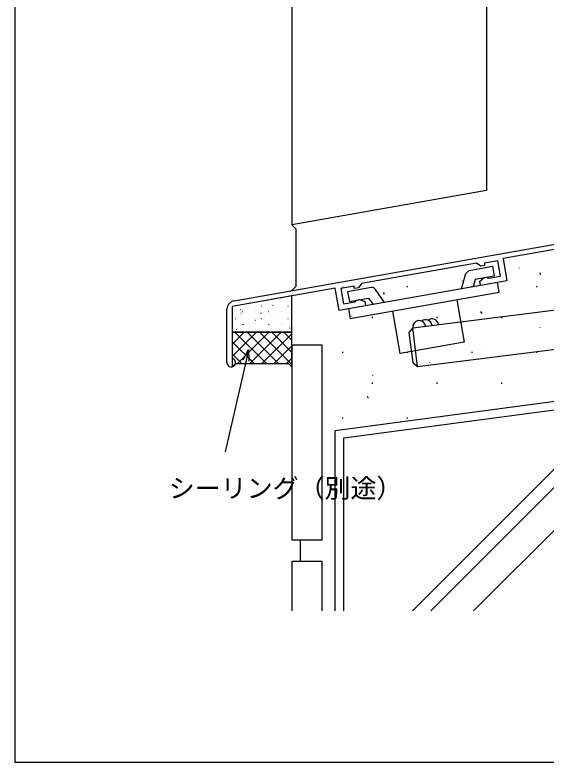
# Model space of a CAD drawing. Units: millimetres, scale not verified. Extents: x -437 to 438, y -344 to 341.
# Drawn here: x -436.8 to -314.1, y -343.8 to -171 of the extents above; entities that cross this region are included whole.
import ezdxf
from ezdxf.enums import TextEntityAlignment as Align

# ---------------------------------------------------------------- set-up
doc = ezdxf.new("R2010")
doc.units = ezdxf.units.MM
doc.header["$LTSCALE"] = 2
for name, color, linetype in [('0-2_YKK_11', 7, 'Continuous'), ('0-4_YKK_13', 4, 'Continuous'), ('0-6_YKK_D', 6, 'Continuous'), ('0-7_YKK_ZWAK', 7, 'Continuous'), ('0-8_YSS_K', 3, 'Continuous')]:
    doc.layers.add(name, color=color, linetype=linetype)
doc.styles.add('ＭＳ ゴシック', font='')
doc.styles.get('ＭＳ ゴシック').set_extended_font_data('MS Gothic')

msp = doc.modelspace()

# ---------------------------------------------------------------- linework, layer by layer
at = {"layer": '0-2_YKK_11'}
for p, q in [((-375.149, -236.627), (-375.099, -236.627)), ((-382.844, -238.242), (-382.794, -238.242)), ((-379.804, -238.242), (-379.754, -238.242)), ((-379.034, -237.981), (-379.025, -237.978)), ((-377.254, -238.158), (-377.17, -238.103)), ((-376.764, -238.242), (-376.714, -238.242)), ((-375.914, -236.876), (-375.905, -236.873)), ((-373.724, -238.242), (-373.674, -238.242)), ((-387.8, -251.391), (-387.8, -239.069)), ((-384.746, -239.199), (-384.662, -239.144)), ((-384.567, -239.941), (-384.558, -239.937)), ((-384.269, -239.617), (-384.219, -239.617)), ((-381.777, -238.953), (-381.768, -238.949)), ((-381.229, -239.617), (-381.179, -239.617)), ((-379.943, -239.938), (-379.86, -239.883)), ((-378.189, -239.617), (-378.139, -239.617)), ((-375.268, -239.488), (-375.259, -239.485)), ((-375.149, -239.617), (-375.099, -239.617)), ((-385.884, -241.232), (-385.834, -241.232)), ((-382.844, -241.232), (-382.794, -241.232)), ((-381.178, -241.581), (-381.169, -241.578)), ((-379.804, -241.232), (-379.754, -241.232)), ((-378.058, -240.477), (-378.049, -240.473)), ((-376.764, -241.232), (-376.714, -241.232)), ((-373.724, -241.232), (-373.674, -241.232)), ((-385.63, -243.702), (-385.547, -243.647)), ((-384.269, -242.607), (-384.219, -242.607)), ((-383.921, -242.553), (-383.912, -242.549)), ((-381.229, -242.607), (-381.179, -242.607)), ((-378.189, -242.607), (-378.139, -242.607)), ((-378.138, -242.661), (-378.055, -242.606)), ((-377.412, -243.089), (-377.403, -243.085)), ((-375.149, -242.607), (-375.099, -242.607)), ((-374.669, -242.117), (-374.66, -242.114)), ((-373.335, -243.4), (-373.252, -243.345)), ((-372.804, -244.391), (-386.6, -244.391)), ((-386.6, -247.2), (-383.791, -244.391)), ((-386.6, -250.028), (-380.963, -244.391)), ((-378.7, -251.641), (-385.95, -244.391)), ((-385.884, -244.222), (-385.834, -244.222)), ((-385.384, -251.641), (-378.134, -244.391)), ((-375.872, -251.641), (-383.122, -244.391)), ((-382.844, -244.222), (-382.794, -244.222)), ((-382.556, -251.641), (-375.306, -244.391)), ((-380.752, -244.391), (-380.744, -244.386)), ((-372.804, -251.88), (-380.294, -244.391)), ((-380.202, -244.077), (-380.193, -244.073)), ((-379.804, -244.222), (-379.754, -244.222)), ((-379.727, -251.641), (-372.804, -244.718)), ((-372.804, -249.052), (-377.465, -244.391)), ((-376.764, -244.222), (-376.714, -244.222)), ((-372.804, -246.223), (-374.637, -244.391)), ((-373.724, -244.222), (-373.674, -244.222)), ((-381.529, -251.641), (-386.6, -246.57)), ((-376.899, -251.641), (-372.804, -247.546)), ((-384.357, -251.641), (-386.6, -249.398)), ((-374.071, -251.641), (-372.804, -250.375)), ((-386.518, -252.309), (-386.6, -252.227))]:
    msp.add_line(p, q, dxfattribs=at)
for points in [[(-386.147, -237.1), (-301, -222.086), (-301, -217.545)], [(-299.8, -223.093), (-324.001, -227.36), (-323.098, -232.481), (-329.203, -233.558), (-329.377, -232.573), (-328.381, -231.737), (-327.717, -231.62), (-327.491, -231.758), (-327.266, -231.896), (-324.604, -231.426), (-325.229, -227.881), (-328.247, -228.413), (-328.247, -228.972), (-329.122, -229.126), (-330.106, -228.437), (-356.696, -233.125), (-357.386, -234.11), (-358.373, -234.284), (-358.373, -233.725), (-361.47, -234.271), (-360.845, -237.817), (-358.182, -237.347), (-358.017, -237.141), (-357.852, -236.934), (-357.188, -236.817), (-355.967, -237.261), (-355.793, -238.246), (-361.899, -239.323), (-362.802, -234.202), (-386.6, -238.398), (-386.6, -250.191), (-386.415, -250.468)], [(-386.6, -244.391), (-386.6, -252.391), (-385.85, -251.641), (-373.554, -251.641), (-372.804, -252.391), (-372.804, -244.391)]]:
    msp.add_lwpolyline(points, dxfattribs=at)
msp.add_lwpolyline([(-372.804, -235.965), (-386.6, -238.398), (-386.6, -244.391), (-372.804, -244.391)], close=True, dxfattribs=at)
for centre, radius, start, end in [((-385.8, -239.069), 2, 99.99999, 180.00002), ((-386.8, -251.391), 1, 180.00002, 67.38012)]:
    msp.add_arc(centre, radius, start, end, dxfattribs=at)
at = {"layer": '0-4_YKK_13'}
for p, q in [((-331.85, -230.064), (-326.434, -229.109)), ((-351.362, -237.465), (-353.51, -234.493))]:
    msp.add_line(p, q, dxfattribs=at)
for points in [[(-326.434, -229.109), (-326.034, -231.374), (-330.466, -232.156), (-330.878, -233.853)], [(-333.635, -234.339), (-332.632, -230.811), (-331.85, -230.064)], [(-354.501, -234.058), (-359.917, -235.013), (-359.518, -237.278), (-355.086, -236.497), (-354.021, -237.934)], [(-334.713, -236.865), (-332.976, -246.713), (-347.748, -249.317), (-349.485, -239.469)]]:
    msp.add_lwpolyline(points, dxfattribs=at)
msp.add_lwpolyline([(-325.264, -232.863), (-359.732, -238.941), (-359.333, -241.206), (-324.865, -235.128)], close=True, dxfattribs=at)
msp.add_arc((-354.36, -235.082), 1.034, 34.76283, 97.857, dxfattribs=at)
at = {"layer": '0-6_YKK_D'}
for points in [[(-382.837, -248.407), (-383.401, -250.894), (-388.183, -272.005)], [(-384.067, -250.743), (-382.837, -248.407), (-382.734, -251.045)]]:
    msp.add_lwpolyline(points, dxfattribs=at)
at = {"layer": '0-7_YKK_ZWAK'}
msp.add_line((-436.8, 306.2), (-436.8, -343.8), dxfattribs=at)
msp.add_lwpolyline([(-436.8, -343.8), (438.2, -343.8), (438.2, 306.2)], dxfattribs=at)
at = {"layer": '0-8_YSS_K'}
for p, q in [((-372.8, -15.589), (-372.8, -219.515)), ((-371.8, -220.515), (-372.8, -219.515)), ((-371.8, -233.746), (-371.8, -220.515)), ((-320.336, -229.512), (-320.319, -229.559)), ((-344.88, -243.356), (-247.682, -231.201)), ((-315.598, -230.571), (-315.322, -230.987)), ((-333.48, -232.506), (-333.464, -232.553)), ((-371.8, -233.746), (-372.8, -234.746)), ((-361.108, -233.903), (-361.108, -233.965)), ((-346.158, -233.715), (-346.158, -233.965)), ((-331.208, -233.715), (-331.208, -233.965)), ((-316.258, -233.715), (-316.258, -233.965)), ((-351.73, -235.173), (-351.454, -235.59)), ((-345.957, -237.386), (-345.94, -237.433)), ((-343.763, -252.287), (-246.566, -240.132)), ((-329.214, -239.595), (-328.938, -240.012)), ((-359.018, -240.616), (-359.001, -240.663)), ((-354.233, -240.84), (-354.233, -241.09)), ((-339.283, -240.84), (-339.283, -241.09)), ((-324.333, -240.84), (-324.333, -241.09)), ((-315.479, -243.227), (-315.462, -243.274)), ((-327.956, -248.107), (-327.939, -248.154)), ((-361.108, -248.915), (-361.108, -249.165)), ((-346.158, -248.915), (-346.158, -249.165)), ((-331.208, -248.915), (-331.208, -249.165)), ((-316.258, -248.915), (-316.258, -249.165)), ((-341.017, -251.337), (-341, -251.384)), ((-354.161, -254.332), (-354.144, -254.379)), ((-354.233, -256.04), (-354.233, -256.29)), ((-339.283, -256.04), (-339.283, -256.29)), ((-324.333, -256.04), (-324.333, -256.29)), ((-355.425, -259.186), (-355.149, -259.603)), ((-330.817, -308.8), (-280.094, -258.077)), ((-344.959, -308.8), (-296.411, -260.252)), ((-340.716, -308.8), (-291.516, -259.6)), ((-361.108, -264.115), (-361.108, -264.365)), ((-346.158, -264.115), (-346.158, -264.365)), ((-370.8, -297.391), (-370.8, -292.391))]:
    msp.add_line(p, q, dxfattribs=at)
for points in [[(-327.8, -15.589), (-327.8, -211.58), (-372.8, -219.515)], [(-362.8, -308.8), (-362.8, -267.087), (-212.8, -247.087), (-212.8, -308.8)], [(-360.8, -308.8), (-360.8, -268.838), (-214.8, -249.371), (-214.8, -308.8)], [(-365.8, -308.8), (-365.8, -297.391), (-372.8, -297.391), (-372.8, -308.8)]]:
    msp.add_lwpolyline(points, dxfattribs=at)
for points in [[(-343.763, -252.287), (-344.88, -243.356), (-345.748, -244.472), (-344.879, -251.418)], [(-365.8, -247.391), (-372.8, -247.391), (-372.8, -292.391), (-365.8, -292.391)]]:
    msp.add_lwpolyline(points, close=True, dxfattribs=at)
for centre, end in [((-343.391, -243.17), 187.12809), ((-341.903, -242.984), 127.12812), ((-340.414, -242.798), 127.12812)]:
    msp.add_arc(centre, 1.5, 7.12811, end, dxfattribs=at)

# ---------------------------------------------------------------- texts
at = {"layer": '0-6_YKK_D', "style": 'ＭＳ ゴシック'}
msp.add_text('シーリング（別途）', height=4.399, dxfattribs=at).set_placement((-401.252, -283.977), align=Align.BOTTOM_LEFT)

doc.saveas('drawing.dxf')
